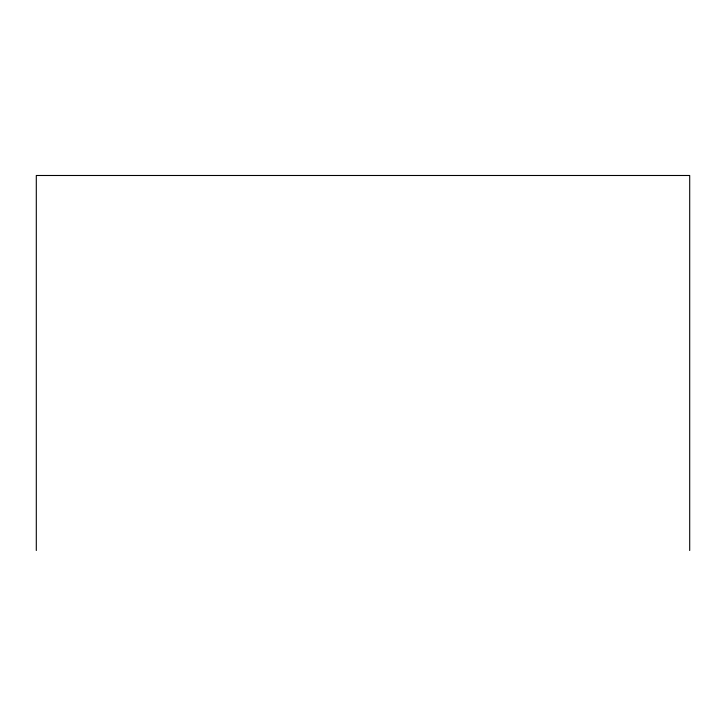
<?xml version="1.0" encoding="UTF-8"?>
<svg xmlns="http://www.w3.org/2000/svg" width="726" height="726" viewBox="0 0 726 726"><rect width="100%" height="100%" fill="white"/><g stroke="black" fill="none" stroke-linecap="round" stroke-linejoin="round"><path stroke-width="1.09" d="M689.7 550.508L689.7 175.492L36.3 175.492L36.3 550.508"/></g></svg>
